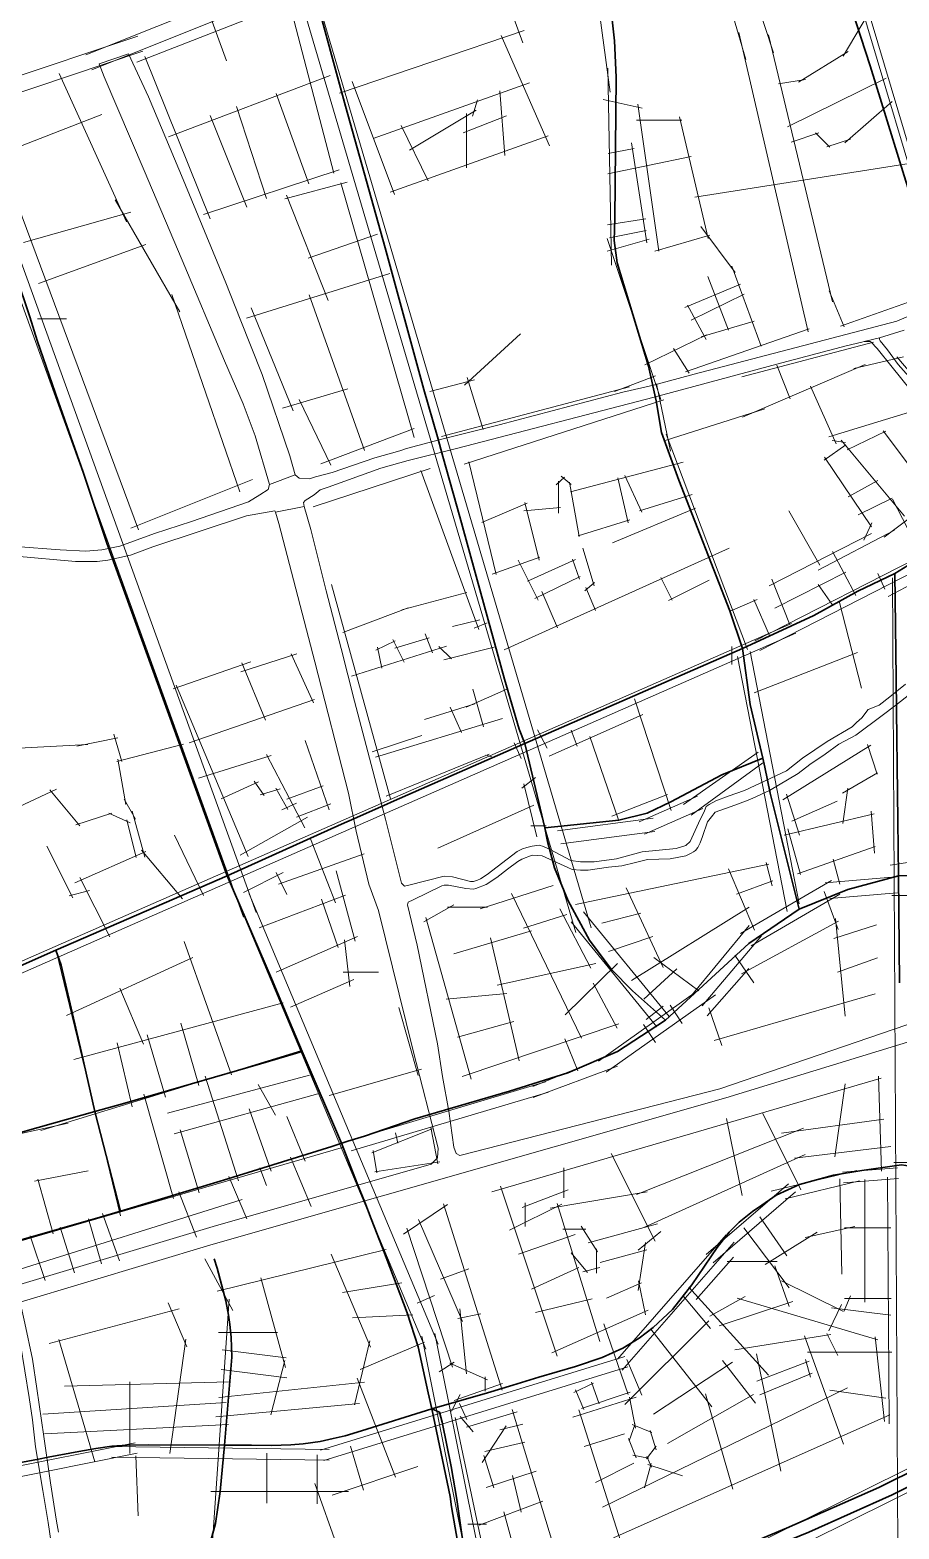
# Model space of a CAD drawing. Header units: inches. Extents: x 13527023 to 13535216, y 3639368 to 3645755.
# Drawn here: x 13528315 to 13529937, y 3640803 to 3643603 of the extents above; entities that cross this region are included whole.
import ezdxf

# ---------------------------------------------------------------- set-up
doc = ezdxf.new("R2010")
doc.units = ezdxf.units.IN
doc.header["$MEASUREMENT"] = 0
doc.header["$XCLIPFRAME"] = 0
for name, color, linetype, lineweight, true_color in [('0a', 144, 'Continuous', 30, 0x007b96), ('1a', 144, 'Continuous', 30, 0x007b96), ('picture3', 254, 'Continuous', 9, 0xe4facd)]:
    doc.layers.add(name, color=color, linetype=linetype, lineweight=lineweight, true_color=true_color)
doc.layers.add('水网', color=141, linetype='Continuous', lineweight=9)
doc.layers.add('路网', color=2, linetype='Continuous', lineweight=9)
picture_1 = doc.add_image_def('image1.jpg', size_in_pixel=(4819, 4435))

msp = doc.modelspace()

# ---------------------------------------------------------------- linework, layer by layer
at = {"layer": '0a'}
for p, q in [((13529929.60809295, 3642587.684814413), (13529931.71204826, 3642392.181957852)), ((13529696.91690268, 3642177.537890688), (13529750.66196855, 3641960.765991109))]:
    msp.add_line(p, q, dxfattribs=at)
for points in [[(13529645.07546787, 3642447.822344138), (13529621.10833745, 3642518.240797498), (13529525.98585089, 3642761.849096879), (13529493.91474833, 3642850.855692237), (13529483.76238309, 3642909.981467363), (13529469.84740572, 3642975.034582781), (13529410.90382028, 3643167.947089065), (13529405.36011429, 3643209.696252713), (13529406.5511476, 3643249.703847483), (13529408.93341447, 3643514.838531583), (13529406.12817411, 3643582.39045345), (13529395.20774904, 3643679.059032374), (13529374.93394062, 3643855.015437365)], [(13530031.65463075, 3643108.936971412), (13529989.96546107, 3643206.121785257), (13529983.99878157, 3643219.262654419), (13529976.00603394, 3643245.310531299), (13529954.46572026, 3643306.790915759), (13529946.76239663, 3643330.382214872), (13529883.44391364, 3643535.674638647), (13529830.65621952, 3643699.245583021), (13529805.9543666, 3643784.68429703), (13529801.31237003, 3643802.635336073)], [(13529075.4535946, 3642842.784240801), (13529050.4957551, 3642931.206617182), (13528977.7930668, 3643195.957487201), (13528903.74327044, 3643460.506073914), (13528845.48592076, 3643675.726568182)], [(13528458.77704514, 3642644.197010123), (13528414.05998584, 3642776.744111238), (13528368.24089284, 3642907.732970297), (13528328.29947972, 3643023.112981659), (13528314.69625135, 3643066.863306615), (13528261.1627223, 3643226.385530817), (13528182.14806794, 3643449.132753607)], [(13528975.23270055, 3642154.338597077), (13528994.76927111, 3642162.981390445), (13529239.00418419, 3642269.867497074), (13529645.07546787, 3642447.822344138), (13529778.24694904, 3642509.324709319), (13529860.1558434, 3642554.78887801), (13529929.60809295, 3642587.684814413), (13529953.67533544, 3642602.852667229), (13530008.19967368, 3642631.446572127), (13530205.81399653, 3642735.061400442), (13530433.59599111, 3642843.330114449), (13530435.7221713, 3642844.343896542), (13530622.18230739, 3642925.96853175), (13530885.74235434, 3643041.348713401), (13530950.84193121, 3643070.008741688), (13531077.36767269, 3643124.079397186), (13531091.04888836, 3643128.927614438), (13531112.53353975, 3643136.557400246), (13531134.35216499, 3643146.539648124), (13531169.91868056, 3643160.36941789)], [(13529239.00418419, 3642269.867497074), (13529227.84999745, 3642297.018045775), (13529200.53221607, 3642390.414303611), (13529117.53240046, 3642693.742702661), (13529085.79517167, 3642806.157343422)], [(13528822.89196002, 3641694.871979685), (13528799.42579039, 3641751.016014294), (13528765.79624321, 3641831.463811131), (13528683.26395097, 3642022.733926511), (13528473.53796952, 3642603.333541005)], [(13529645.07546787, 3642447.822344138), (13529659.30209412, 3642342.949322799), (13529682.85726338, 3642242.911970134), (13529686.65331293, 3642226.197955287)], [(13529932.46899564, 3642331.914827615), (13529935.96440863, 3642023.05874068), (13529938.14625113, 3641823.263055186)], [(13529239.00418419, 3642269.867497074), (13529276.05135731, 3642112.385065037), (13529281.0162153, 3642087.106440913)], [(13529682.85726338, 3642242.911970134), (13529606.34741307, 3642211.836476218), (13529511.00227727, 3642161.408846694), (13529466.75274134, 3642139.808189019), (13529414.27679623, 3642127.110401124), (13529276.05135731, 3642112.385065037)], [(13528174.75649332, 3641800.506231381), (13528363.32058472, 3641884.034498105), (13528683.26395097, 3642022.733926511), (13528896.22925875, 3642119.377329968), (13528920.73068731, 3642130.216558157)], [(13529294.385682, 3642037.71898404), (13529319.42140868, 3641976.322990237), (13529359.20704742, 3641902.580503082), (13529400.02784498, 3641848.398195362), (13529439.81348371, 3641807.927268125), (13529501.49553477, 3641753.342376152)], [(13529210.01663357, 3641620.754240733), (13529318.69779862, 3641655.298244677), (13529411.89452935, 3641695.131800754), (13529501.49553477, 3641753.342376152), (13529656.67495312, 3641896.589091428), (13529750.66196855, 3641960.765991109), (13529841.36510778, 3641997.507381126), (13529935.96440863, 3642023.05874068), (13529953.25236195, 3642023.734667424)], [(13528363.32058472, 3641884.034498105), (13528373.46173741, 3641855.949114652), (13528411.08775853, 3641692.922445278), (13528436.16803508, 3641582.857350829), (13528484.29150776, 3641396.792441446)], [(13528232.45338312, 3641528.156575879), (13528289.11501399, 3641541.009662481), (13528305.97989367, 3641546.026263057), (13528436.16803508, 3641582.857350829), (13528487.51972164, 3641597.374130653), (13528745.49151272, 3641672.024460934), (13528822.89196002, 3641694.871979685)], [(13528274.18710267, 3641335.58148923), (13528289.86084891, 3641340.59788955), (13528446.32040033, 3641385.381983934), (13528484.29150776, 3641396.792441446), (13528676.0727006, 3641454.416762734), (13528878.2177955, 3641517.577693041), (13528908.42981688, 3641527.506739813), (13528939.42121074, 3641536.824994938), (13529033.45277604, 3641569.211324525)], [(13529264.73018363, 3641086.270325609), (13529333.10262436, 3641106.504532759), (13529383.26317748, 3641123.230006364), (13529421.33439698, 3641140.904163404), (13529452.39256559, 3641159.423107404), (13529478.06280259, 3641179.124607119), (13529514.64245233, 3641212.809638391), (13529550.32029251, 3641259.139752397), (13529597.49750589, 3641329.018599377), (13529620.19551557, 3641357.076722251), (13529638.85270169, 3641375.829974986), (13529663.7883163, 3641395.895653832), (13529681.25426887, 3641408.072943542), (13529707.97097737, 3641426.345328772), (13529751.11837948, 3641446.294213404), (13529815.0158106, 3641463.6179695), (13529868.01504151, 3641472.33835333), (13529941.55266451, 3641483.112030685), (13529957.99457069, 3641480.954723179)], [(13529065.01190547, 3641027.361073836), (13529058.14341641, 3641057.419954097), (13529039.80909173, 3641143.06141156), (13529018.90328836, 3641206.480678508), (13528973.31795705, 3641328.147879828), (13528952.02261761, 3641382.262924012), (13528939.87762168, 3641413.154356284)], [(13528395.50301191, 3640618.500406298), (13528473.78294376, 3640637.746308269), (13528522.71892601, 3640652.352902029), (13528543.04588138, 3640660.435895483), (13528559.18725113, 3640670.494211958), (13528581.86303592, 3640690.298945909), (13528620.09012993, 3640728.517996385), (13528644.53589617, 3640762.825533619), (13528652.32821943, 3640781.668809619), (13528661.28945123, 3640813.312553943), (13528670.21724561, 3640872.701475215), (13528677.97623155, 3640959.758253708), (13528691.74644685, 3641123.840785541), (13528690.46631378, 3641161.281396312), (13528688.16203422, 3641184.751726133), (13528685.74632991, 3641202.335043236), (13528680.36961085, 3641229.210345654), (13528664.27279098, 3641290.446717287), (13528658.89607192, 3641307.770254952)], [(13529065.01190547, 3641027.361073836), (13529168.73932495, 3641057.30296468), (13529216.35072439, 3641071.55920243)], [(13528348.78220948, 3640936.912093762), (13528406.30099991, 3640947.659358962), (13528437.96034151, 3640953.039539874), (13528467.66038976, 3640957.574975178), (13528496.48095344, 3640959.602230101), (13528536.48914132, 3640960.200028437), (13528677.97623155, 3640959.758253708), (13528728.77129497, 3640959.602230101), (13528765.79624321, 3640959.004431791), (13528802.07525639, 3640959.966168324), (13528824.91802813, 3640961.99342364), (13528856.52160732, 3640966.671796302), (13528880.71128689, 3640971.89607859), (13528903.14219757, 3640976.925304087), (13528934.04449168, 3640986.243144155), (13529065.01190547, 3641027.361073836)], [(13529065.01190547, 3641027.361073836), (13529099.03108885, 3640863.773601426), (13529101.62479242, 3640844.228509608), (13529113.04617828, 3640780.161304414), (13529131.69225196, 3640650.507545187), (13529136.71277227, 3640616.083334422), (13529142.64611445, 3640577.188900742)], [(13529151.50713408, 3640580.268723602), (13529111.47662122, 3640858.198635974), (13529101.17959403, 3640919.939923313), (13529084.13651485, 3641002.240692936), (13529079.37208122, 3641020.941282325), (13529065.01190547, 3641027.361073836)], [(13530138.22082816, 3641003.86509727), (13530122.07945842, 3640994.547243919), (13530034.74929512, 3640947.633413488), (13529981.00432937, 3640920.758723272), (13529899.18443464, 3640880.745694756), (13529727.20701148, 3640804.319743245), (13529490.73098421, 3640705.776277406), (13529465.24995903, 3640695.185125902)], [(13529471.59516228, 3640675.406445902), (13529768.8849686, 3640797.263242476), (13529924.33158607, 3640866.866585211), (13530071.13963293, 3640940.134940001), (13530147.76090797, 3640983.721984434)], [(13527947.47545955, 3640861.434434349), (13528193.91454012, 3640907.971145102), (13528330.92662073, 3640933.572260108)]]:
    msp.add_lwpolyline(points, dxfattribs=at)
at = {"layer": '1a'}
for p, q in [((13529085.79517167, 3642806.157343422), (13529075.4535946, 3642842.784240801)), ((13528473.53796952, 3642603.333541005), (13528458.77704514, 3642644.197010123)), ((13529931.71204826, 3642392.181957852), (13529932.46899564, 3642331.914827615)), ((13529686.65331293, 3642226.197955287), (13529696.91690268, 3642177.537890688)), ((13528920.73068731, 3642130.216558157), (13528975.23270055, 3642154.338597077)), ((13529281.0162153, 3642087.106440913), (13529294.385682, 3642037.71898404)), ((13529033.45277604, 3641569.211324525), (13529210.01663357, 3641620.754240733)), ((13528939.87762168, 3641413.154356284), (13528925.95153188, 3641448.555534718)), ((13529216.35072439, 3641071.55920243), (13529264.73018363, 3641086.270325609)), ((13528330.92662073, 3640933.572260108), (13528348.78220948, 3640936.912093762))]:
    msp.add_line(p, q, dxfattribs=at)
msp.add_lwpolyline([(13528925.95153188, 3641448.555534718), (13528896.51868275, 3641523.399916892), (13528822.89196002, 3641694.871979685)], dxfattribs=at)
at = {"layer": '水网'}
msp.add_lwpolyline([(13528809.927747, 3642772.245646459), (13528761.91780141, 3642753.915398339), (13528735.10768836, 3642844.759906076), (13528712.76577732, 3642904.447191627), (13528678.14101601, 3642984.876431232), (13528598.81251031, 3643172.991586125), (13528528.44083149, 3643340.350475162), (13528453.60065033, 3643515.492329732), (13528443.93509696, 3643539.749717237), (13528499.04963364, 3643558.413022378), (13528536.25537963, 3643478.07439381), (13528601.03670023, 3643323.686993568), (13528680.3450834, 3643130.369128327), (13528707.15529656, 3643062.906762127), (13528748.49267241, 3642959.111160246), (13528799.86888644, 3642807.285556886)], close=True, dxfattribs=at)
for points in [[(13528288.43154887, 3642638.172744171), (13528371.08627816, 3642631.926161252), (13528419.09612364, 3642629.476200889), (13528449.2525828, 3642632.160169908), (13528482.75528802, 3642638.757649205), (13528515.13583698, 3642650.548681201), (13528547.51648608, 3642662.334698286), (13528616.74608638, 3642684.630349894), (13528722.82463788, 3642721.319305376), (13528744.04439272, 3642734.373862849), (13528759.6735891, 3642744.814690043), (13528761.91780141, 3642753.915398339), (13528809.927747, 3642772.245646459), (13528817.74229513, 3642765.770361459), (13528836.73786005, 3642764.530406199), (13528847.89875432, 3642768.460788956), (13528879.17736972, 3642776.351598636), (13528958.44570806, 3642803.869824297), (13529005.35351983, 3642817.001148294), (13529017.6364702, 3642820.936807757), (13529081.29563457, 3642838.015503723), (13529190.72053222, 3642865.628664217), (13529421.87320015, 3642926.076421412), (13529478.81985008, 3642939.243059276), (13529554.76196483, 3642960.257505716), (13529933.33056013, 3643058.824209902), (13530000.3159481, 3643087.607716406)], [(13529946.71564429, 3643041.979108227), (13529900.92998873, 3643027.555546897), (13529871.89558566, 3643020.969666007), (13529867.44730596, 3643019.659433585), (13529838.41290288, 3643013.073556894), (13529708.87048433, 3642978.910444539), (13529479.94190619, 3642917.16272741), (13529111.43207134, 3642821.217458782), (13529020.98281632, 3642798.863116206), (13528969.62662473, 3642784.416460902), (13528871.36272148, 3642749.049210515), (13528856.83545866, 3642743.808630758), (13528845.67456441, 3642734.684435334), (13528828.92321181, 3642724.238473606), (13528825.57696579, 3642720.331482566), (13528826.69912202, 3642712.540881841), (13528773.07869567, 3642701.989622656), (13528771.97666199, 3642704.586408872), (13528719.47839187, 3642695.333665582), (13528544.17024005, 3642637.646282915), (13528502.85288662, 3642621.931354632), (13528460.41347708, 3642612.713622519), (13528440.31577836, 3642610.051866313), (13528400.12058112, 3642609.929602269), (13528288.43154887, 3642619.983076627)], [(13529957.89656097, 3642931.597848903), (13529924.39385578, 3642973.066728349), (13529896.48160892, 3643008.055074917), (13529885.30069225, 3643019.712735921), (13529883.07650233, 3643021.004733345), (13529871.89558566, 3643020.969666007), (13529900.92998873, 3643027.555546897), (13529900.92998873, 3643024.9534327), (13529902.05204484, 3643022.361722367), (13529915.45715143, 3643005.516670404), (13529935.55475004, 3642978.295716279), (13529985.82883025, 3642921.291988913)], [(13528289.73390682, 3641257.523028236), (13528657.12168556, 3641367.737397421), (13529063.60252771, 3641484.561066465), (13529075.88557819, 3641496.29267581), (13529077.0076343, 3641514.474261264), (13529030.07980011, 3641696.157293393), (13528965.25843469, 3641958.312306734), (13528947.38502597, 3642007.614940922), (13528923.92105882, 3642106.249318711), (13528909.39389615, 3642177.636656933), (13528846.83676546, 3642422.939509291), (13528779.79131023, 3642681.226340008), (13528773.07869567, 3642701.989622656), (13528826.69912202, 3642712.540881841), (13528838.98207238, 3642669.715926309), (13528868.03649786, 3642555.494639949), (13528895.96876715, 3642447.767758525), (13528920.53476798, 3642349.124109282), (13528951.83330569, 3642231.022443525), (13528978.64351884, 3642128.497097062), (13529008.79997803, 3642009.100388363), (13529014.39043637, 3642003.918680024), (13529022.20508462, 3642005.240376018), (13529088.08843891, 3642022.329632821), (13529103.73765769, 3642021.078063985), (13529137.24036288, 3642012.088348475), (13529142.81079881, 3642012.106465118), (13529150.62544706, 3642014.726599557), (13529156.2159054, 3642017.34030608), (13529168.49895587, 3642025.172078414), (13529224.32344959, 3642068.198759547), (13529234.38221005, 3642073.427364583), (13529242.1968583, 3642076.047512046), (13529252.23569645, 3642078.679348267), (13529265.64070292, 3642080.019285884), (13529273.45535117, 3642077.446007349), (13529285.73840165, 3642072.287529902), (13529324.83156518, 3642051.624187404), (13529342.70497388, 3642049.080719662), (13529368.39313094, 3642049.156108506), (13529409.71048437, 3642054.478211063), (13529457.72032986, 3642067.613998417), (13529521.37949424, 3642074.304682045), (13529539.25290293, 3642079.551406392), (13529547.06755118, 3642087.370244226), (13529562.69684767, 3642121.186438757), (13529573.85774193, 3642144.598747514), (13529577.20398795, 3642152.400795357), (13529582.79444627, 3642156.31274969), (13529595.07739665, 3642162.846273707), (13529618.52134139, 3642172.010254682), (13529648.67780057, 3642182.49093143), (13529726.84410523, 3642219.097863298), (13529756.98054199, 3642242.56751372), (13529802.76619754, 3642273.880943939), (13529849.67400933, 3642301.299283389), (13529857.48865758, 3642309.11300173), (13529867.52739562, 3642318.236882922), (13529879.8104461, 3642333.859203023), (13529899.9080447, 3642341.71326716), (13529920.00564332, 3642357.359110797), (13529949.04004638, 3642380.829023798)], [(13529989.23524362, 3642387.444486101), (13529931.18656, 3642341.806891792), (13529905.49850304, 3642322.249059757), (13529856.36650135, 3642285.730186742), (13529825.10800848, 3642268.752423683), (13529799.41995154, 3642250.493052733), (13529770.38554845, 3642230.917131364), (13529749.16589374, 3642213.967963173), (13529695.56548982, 3642182.637853594), (13529664.30699695, 3642168.250360232), (13529655.3702926, 3642164.331856683), (13529630.80429176, 3642155.161219069), (13529593.95534054, 3642142.060520374), (13529587.2627484, 3642132.948457531), (13529579.44820027, 3642123.836518284), (13529570.5113958, 3642096.529026403), (13529566.04309368, 3642084.826769124), (13529561.57469146, 3642075.726553593), (13529557.10638933, 3642070.514778612), (13529553.76004321, 3642067.906437424), (13529549.29174108, 3642065.297979909), (13529539.25290293, 3642060.069378315), (13529510.21859997, 3642054.788883336), (13529467.7790903, 3642053.355326007), (13529445.43727937, 3642048.098093397), (13529419.76924484, 3642041.524422695), (13529395.18322158, 3642038.850984446), (13529357.23223669, 3642033.540576814), (13529342.70497388, 3642033.493824099), (13529327.0757775, 3642034.745394191), (13529319.26112925, 3642038.617103927), (13529271.23126137, 3642060.548945269), (13529252.25571886, 3642061.795375296), (13529233.26015394, 3642053.940203352), (13529225.4455057, 3642050.021619159), (13529206.46996319, 3642035.67589011), (13529186.37236458, 3642020.030570632), (13529166.27476597, 3642006.983196278), (13529147.27920104, 3641999.128059174), (13529142.81079881, 3641997.818051982), (13529128.30365854, 3641999.069618462), (13529095.92300944, 3642005.467827443), (13529088.08843891, 3642005.444451132), (13529083.62003667, 3642004.129183592), (13529030.03975528, 3641977.991703707), (13529021.10295082, 3641974.06800083), (13529019.98089471, 3641968.868073716), (13529037.85440353, 3641893.593445137), (13529075.84543326, 3641709.287440359), (13529084.80226014, 3641648.27117887), (13529097.08521049, 3641583.373248178), (13529106.04203737, 3641515.860888461), (13529110.51033949, 3641504.187815806), (13529117.20293164, 3641500.309728394), (13529532.62047814, 3641606.778109848), (13529602.97223467, 3641625.17690012), (13529996.92965727, 3641759.922438807)], [(13530062.75284419, 3641745.762884189), (13529614.13312892, 3641608.32206485), (13528657.14170797, 3641335.268263767), (13528296.44652137, 3641226.375913674)], [(13528354.57529465, 3640777.207534364), (13528348.98483631, 3640814.85115068), (13528338.92607585, 3640874.55855231), (13528325.52096928, 3640956.336486906), (13528319.93051094, 3641006.968400849), (13528313.21789637, 3641048.506205335), (13528297.56857748, 3641148.455936074), (13528286.40768322, 3641204.263579829), (13528280.81722487, 3641222.434333923), (13528296.44652137, 3641226.375913674), (13528305.38322571, 3641187.439238237), (13528319.9103884, 3641119.952532632), (13528327.74505906, 3641065.430517662), (13528341.15016565, 3640975.862238403), (13528353.45323854, 3640888.885987452), (13528364.63415522, 3640817.494405393), (13528367.98040123, 3640796.727860639)]]:
    msp.add_lwpolyline(points, dxfattribs=at)
at = {"layer": '路网'}
for p, q in [((13528419.31004074, 3643556.556951232), (13529737.59309534, 3644084.41590887)), ((13528430.4616994, 3643528.706627909), (13529748.86410698, 3644056.613376152)), ((13529362.82772785, 3641925.536429862), (13528764.52497211, 3643956.489123015)), ((13529774.20949579, 3643958.982736318), (13530005.90997995, 3643179.787826988)), ((13529784.16720107, 3643960.580276062), (13530015.4951824, 3643182.638071544)), ((13529334.05046207, 3641917.058872765), (13528735.74770633, 3643948.011565918)), ((13528033.41087115, 3643901.803809587), (13528737.26961519, 3641954.539262517)), ((13529338.93280859, 3643925.959367746), (13529398.16841475, 3643486.426119092)), ((13529539.41805052, 3643927.163016938), (13529651.47364482, 3643548.036925263)), ((13529584.38080104, 3643924.41776821), (13529702.63742332, 3643559.983083737)), ((13528009.89964713, 3643893.305436504), (13528713.75839117, 3641946.040889435)), ((13529140.79905455, 3643836.917184942), (13529234.69821746, 3643578.828348087)), ((13528514.63127735, 3643542.655455418), (13528807.12676778, 3643656.974170608)), ((13528643.53450788, 3643651.256414171), (13528681.88385971, 3643545.138596678)), ((13528796.81309707, 3643664.335497196), (13528882.28378323, 3643335.7165869)), ((13529833.15878015, 3643553.724683743), (13529878.57350225, 3643630.454406854)), ((13528892.74837059, 3643484.751449082), (13529237.25193859, 3643601.856847322)), ((13529194.70098372, 3643592.502716444), (13529284.90902305, 3643386.711984066)), ((13529767.63995253, 3643039.308919484), (13529638.26169782, 3643598.012812419)), ((13529813.18312546, 3643095.302406708), (13529693.73837339, 3643593.602517947)), ((13528516.18907533, 3643591.57926087), (13527762.33556505, 3643338.157497201)), ((13528525.7484354, 3643563.143040392), (13527771.89492512, 3643309.721276724)), ((13528529.28804518, 3643553.639696713), (13528651.05857936, 3643249.835444881)), ((13529749.80110855, 3643505.441640747), (13529842.12116814, 3643562.488040313)), ((13528369.59415557, 3643521.479105154), (13528495.23994889, 3643244.448880425)), ((13528573.33563004, 3643403.404382364), (13528875.04456791, 3643517.681275679)), ((13529393.91976486, 3643531.676018223), (13529400.64984686, 3643163.776629829)), ((13529712.01452415, 3643502.519181983), (13529762.39029132, 3643510.088194586)), ((13529729.15190902, 3643421.935971344), (13529913.22895331, 3643512.613492934)), ((13528774.29115585, 3643484.121464819), (13528835.36365752, 3643315.200793654)), ((13528916.41764012, 3643506.614849405), (13528995.56242993, 3643295.721862607)), ((13528955.5645086, 3643400.317978043), (13529247.46416651, 3643504.063728875)), ((13529192.11425812, 3643489.449459944), (13529201.4515862, 3643368.489664025)), ((13528700.51557788, 3643460.199172561), (13528756.70228616, 3643288.349250681)), ((13529023.70933872, 3643378.486337729), (13529148.09554181, 3643452.794980785)), ((13529150.44795441, 3643472.599851104), (13529141.09259263, 3643441.798635702)), ((13529385.13373985, 3643473.22859535), (13529458.01149321, 3643456.689665644)), ((13529449.76109354, 3643464.371450339), (13529488.60840309, 3643189.819975152)), ((13529835.97975136, 3643391.805776419), (13529924.42862279, 3643469.57037475)), ((13528239.73063676, 3643363.504506692), (13528449.09675311, 3643444.710078684)), ((13528651.16900058, 3643443.111830792), (13528719.5702092, 3643271.75009899)), ((13529008.03602685, 3643424.471060821), (13529058.0572755, 3643320.838839782)), ((13529123.75186726, 3643410.808929848), (13529204.45283674, 3643442.79830708)), ((13529130.08791355, 3643446.796979234), (13529130.08791355, 3643345.164087592)), ((13529447.37244071, 3643434.535826768), (13529531.77171932, 3643434.535826768)), ((13529527.29588279, 3643440.690102035), (13529581.01521063, 3643213.357528732)), ((13528987.05224521, 3643299.973725705), (13529282.35598951, 3643405.420232464)), ((13529735.75686635, 3643393.527501843), (13529787.44775517, 3643410.457801849)), ((13529781.1299699, 3643410.744756086), (13529807.83693049, 3643384.05801201)), ((13529802.3806614, 3643384.918874722), (13529846.31794544, 3643398.979632354)), ((13528255.73698842, 3643372.49874575), (13528517.42541689, 3642669.401203493)), ((13529394.21288825, 3643372.259409972), (13529442.80353199, 3643381.77500014)), ((13529437.67587221, 3643391.778547226), (13529466.19432282, 3643205.463509427)), ((13528639.1760329, 3643258.422680371), (13528891.86075307, 3643341.605633072)), ((13529393.48039065, 3643334.197109687), (13529549.10295152, 3643366.840245641)), ((13529555.91111435, 3643290.700745799), (13529956.28196793, 3643353.745277189)), ((13528790.54636525, 3643287.19177664), (13528906.95084549, 3643318.339249004)), ((13528895.14512746, 3643317.62234212), (13529032.08264756, 3642841.81379545)), ((13528474.09773199, 3643285.837995841), (13528594.471795, 3643076.549869778)), ((13528794.02690935, 3643294.178090332), (13528871.39632896, 3643097.386882863)), ((13528302.80283632, 3643205.628261059), (13528503.07328496, 3643262.743703061)), ((13529392.74676277, 3643238.646029173), (13529464.63159299, 3643249.967130893)), ((13529567.05472524, 3643235.767434366), (13529631.4230404, 3643149.897508033)), ((13528331.16486171, 3643129.119224247), (13528531.00551729, 3643202.123938745)), ((13528834.38067114, 3643176.715593569), (13528963.93545663, 3643221.49008423)), ((13529392.34061788, 3643213.585821154), (13529492.62364094, 3642912.506395733)), ((13529392.3561068, 3643189.457815972), (13529470.88247697, 3643212.100019415)), ((13529396.65356967, 3643214.442315282), (13529465.41297557, 3643228.105697771)), ((13529481.12727071, 3643189.626930282), (13529583.96300306, 3643219.556403918)), ((13528719.37099148, 3643064.493120107), (13528986.68538901, 3643148.149082564)), ((13529625.34427817, 3643161.998428893), (13529680.04981805, 3643012.462757174)), ((13529537.28014504, 3643084.479514724), (13529641.27354006, 3643127.81718202)), ((13529618.79662051, 3643042.337893342), (13529580.57679998, 3643142.144384608)), ((13529828.02341817, 3643049.790559654), (13530034.17899477, 3643122.929034029)), ((13528579.75677859, 3643108.628304142), (13528706.72912966, 3642740.077107732)), ((13528836.01461999, 3643108.293910198), (13528939.49583255, 3642817.522012145)), ((13529577.04666172, 3643024.766672193), (13529542.07249766, 3643089.028766695)), ((13529549.49082838, 3643060.921306883), (13529648.24392332, 3643109.28710908)), ((13529834.97757949, 3643048.612377439), (13529806.72196847, 3643115.462374922)), ((13528329.10609996, 3643063.367523275), (13528383.2920311, 3643063.367523275)), ((13528728.10364525, 3643083.647614469), (13528806.45127172, 3642891.354436746)), ((13529125.98229628, 3642939.303172429), (13529230.66836046, 3643035.312050874)), ((13529462.68604858, 3642977.163190385), (13529577.52131225, 3643033.305427544)), ((13529538.49126866, 3642964.441137519), (13529769.73602533, 3643044.464202892)), ((13529568.12751979, 3643029.662426569), (13529666.6791408, 3643059.235538711)), ((13529516.46254099, 3643007.825026446), (13529545.6789655, 3642961.563243169)), ((13529643.75084978, 3642955.298275193), (13529889.46752928, 3643019.462621076)), ((13529645.17626173, 3642879.546713964), (13529874.206186, 3642978.110523432)), ((13529709.02267936, 3642976.496875146), (13529734.19110808, 3642914.126397732)), ((13529852.82956018, 3642970.580430078), (13529945.81052807, 3642992.492351105)), ((13529932.83799494, 3642992.453730053), (13529979.69837891, 3642937.276264297)), ((13529061.12331778, 3642927.67431757), (13529144.94083468, 3642949.099759559)), ((13529131.29614152, 3642953.482239366), (13529161.02210809, 3642856.580766653)), ((13529482.54705222, 3642956.746597203), (13529406.25952, 3642927.441842197)), ((13528786.28529618, 3642896.779632963), (13528908.05675997, 3642932.430875152)), ((13529083.39594251, 3642843.709978708), (13529434.0170534, 3642936.566181962)), ((13529484.55533036, 3642941.806499372), (13529510.8544459, 3642816.134661751)), ((13529771.84828312, 3642937.478534133), (13529819.60763499, 3642830.101334077)), ((13528817.73836469, 3642912.964716016), (13528876.47344501, 3642790.310734211)), ((13529125.50099895, 3642791.973410843), (13529497.90772049, 3642912.035035887)), ((13529500.5115488, 3642835.822481442), (13529686.58076032, 3642895.199574884)), ((13529806.18211405, 3642842.987036781), (13529987.42442968, 3642898.190184038)), ((13529668.11867588, 3642461.636936202), (13530456.8768626, 3642865.632131225)), ((13528857.80014375, 3642792.643141274), (13529032.08426637, 3642858.727649779)), ((13529654.11469199, 3642445.628765687), (13529502.42861403, 3642847.886733418)), ((13529677.23614142, 3642443.836042344), (13530465.99432814, 3642847.831237367)), ((13529829.44630057, 3642836.98111671), (13529947.48727548, 3642694.642907139)), ((13529840.14196037, 3642818.75401857), (13529912.4264442, 3642853.654349744)), ((13529907.44884207, 3642854.009642905), (13529992.14223379, 3642741.559236936)), ((13529797.1563898, 3642799.368901431), (13529838.05001814, 3642827.867165993)), ((13529812.67218471, 3642835.921125063), (13529837.4788518, 3642832.211844531)), ((13528843.59192726, 3642712.086557196), (13529061.87892019, 3642783.688119871)), ((13529134.2162327, 3642796.370140779), (13529184.9873557, 3642585.946262225)), ((13529323.92862945, 3642739.910854674), (13529534.15329344, 3642795.31771767)), ((13529798.10768659, 3642805.082100849), (13529886.10270791, 3642674.896922767)), ((13528503.1317531, 3642672.486252554), (13528730.46653925, 3642763.351291914)), ((13529044.32869768, 3642780.145397154), (13529152.71366946, 3642482.888434259)), ((13529297.3250291, 3642753.10460649), (13529313.05382382, 3642767.785219425)), ((13529301.64610236, 3642760.185836963), (13529301.64610236, 3642700.599804381)), ((13529306.48575659, 3642769.339640545), (13529325.49858492, 3642753.622741055)), ((13529321.90899535, 3642758.525635337), (13529340.20656348, 3642657.010011281)), ((13529431.69448569, 3642682.388917294), (13529412.0314134, 3642766.166591227)), ((13529425.14011467, 3642770.532864183), (13529456.81953382, 3642702.309995182)), ((13529842.38954547, 3642730.730490847), (13529897.56029347, 3642761.559187874)), ((13529452.75925926, 3642704.647986586), (13529551.20663749, 3642735.246499744)), ((13529860.90077497, 3642697.000227268), (13529924.41974434, 3642728.191654543)), ((13529909.54921169, 3642655.250922327), (13530029.06247621, 3642746.122683032)), ((13529924.71651881, 3642726.516960397), (13529980.7287255, 3642618.266224707)), ((13529158.33595444, 3642682.924545457), (13529243.01416911, 3642719.149098486)), ((13529236.59794233, 3642704.413164663), (13529305.15176188, 3642710.986592945)), ((13529238.41501384, 3642720.230425827), (13529265.46878207, 3642612.367744822)), ((13529402.58803849, 3642644.978510939), (13529557.46447413, 3642709.824784601)), ((13529731.47895788, 3642704.772344357), (13529789.08117734, 3642602.937875312)), ((13529338.02177314, 3642658.101583876), (13529434.69856221, 3642687.846745421)), ((13529786.21752998, 3642593.642798987), (13529928.77283938, 3642668.630280109)), ((13529871.78974837, 3642649.850424962), (13529886.30837957, 3642682.492601085)), ((13529694.71266232, 3642564.711171111), (13529886.00760077, 3642662.165486598)), ((13529177.79664075, 3642586.212394899), (13529266.4820164, 3642618.146869696)), ((13529200.06553136, 3642445.048517318), (13529620.1575062, 3642634.722626894)), ((13529226.50358974, 3642612.719037821), (13529263.5546142, 3642537.747916816)), ((13529243.89340299, 3642573.569762162), (13529333.41272396, 3642613.85710119)), ((13529327.71810836, 3642614.539936539), (13529340.47405606, 3642577.211559597)), ((13529346.69952486, 3642634.902035344), (13529368.3819637, 3642564.602752114)), ((13529813.29116701, 3642628.707925957), (13529856.25963843, 3642546.308860592)), ((13529705.33977464, 3642522.691453681), (13529837.95285698, 3642589.919261928)), ((13529897.59728744, 3642587.913486043), (13529910.94462779, 3642558.161238904)), ((13528877.64230153, 3642567.305987352), (13528987.68523317, 3642166.485568094)), ((13529257.19260158, 3642540.904918722), (13529342.2963343, 3642582.219027728)), ((13529350.66196818, 3642555.427572939), (13529368.79827013, 3642570.817366054)), ((13529352.34657151, 3642561.816382569), (13529370.3976119, 3642518.727056635)), ((13529492.45149887, 3642580.049042932), (13529513.86002559, 3642538.097847165)), ((13529506.63117079, 3642537.264382442), (13529583.09025282, 3642575.326067263)), ((13529699.77702594, 3642577.081352271), (13529732.44419138, 3642493.765308664)), ((13529786.22991732, 3642567.186146303), (13529812.67468739, 3642529.491948644)), ((13529917.20288229, 3642544.870277412), (13529971.10709473, 3642573.165607855)), ((13529925.10801626, 3642579.556087432), (13529935.02442283, 3640766.402475164)), ((13529009.00156568, 3642519.842381982), (13529130.34298108, 3642552.408212149)), ((13529270.13768204, 3642554.10967491), (13529299.53378781, 3642485.929999761)), ((13529621.8398487, 3642517.335949278), (13529672.67761427, 3642538.980849246)), ((13529666.0465905, 3642538.980849246), (13529695.22304508, 3642471.837488533)), ((13529825.58767567, 3642535.736963001), (13529866.91931826, 3642373.602336702)), ((13528898.90370549, 3642477.625477334), (13529021.20355841, 3642523.618177571)), ((13529103.68171115, 3642488.625990609), (13529154.41511883, 3642501.011692943)), ((13529736.44075574, 3642494.333114393), (13527718.06292784, 3641608.037413076)), ((13529744.48191555, 3642476.020830295), (13527726.10408765, 3641589.725128979)), ((13529052.8329441, 3642475.021947134), (13529066.36174655, 3642439.466280867)), ((13529143.95063797, 3642485.653615497), (13529168.17285855, 3642495.78674405)), ((13528914.9050187, 3642395.82687196), (13529092.74481557, 3642452.039710752)), ((13528960.35519089, 3642444.651484981), (13528996.49380788, 3642461.688568943)), ((13528963.4668939, 3642450.062292486), (13528971.64690887, 3642411.05094123)), ((13528992.60193662, 3642464.651538905), (13529013.17316235, 3642421.873625008)), ((13528995.93782627, 3642448.170013482), (13529060.43131773, 3642467.7996995)), ((13529078.22729352, 3642451.435274439), (13529101.81829214, 3642428.466584362)), ((13529087.30073637, 3642426.653275427), (13529181.34338671, 3642449.832883514)), ((13529625.0580349, 3642451.546729936), (13529625.0580349, 3642417.695907632)), ((13528582.00081505, 3642372.17266534), (13528727.49547997, 3642422.49806516)), ((13528708.84231262, 3642403.859023596), (13528813.30003633, 3642437.409303923)), ((13528710.70764958, 3642420.63417065), (13528754.54259625, 3642313.925655287)), ((13528802.57446679, 3642437.875280996), (13528844.54411021, 3642346.078004395)), ((13529635.97080461, 3642432.333929914), (13529728.32677871, 3641956.04366631)), ((13529659.5162755, 3642442.23657292), (13529750.92909517, 3641970.810263996)), ((13529667.01753449, 3642364.638784717), (13529859.92553559, 3642440.114578079)), ((13528587.87512574, 3642379.07983566), (13528722.22341581, 3642058.839174347)), ((13529129.16454752, 3642337.990816058), (13529205.0482004, 3642371.341751807)), ((13529141.36944436, 3642371.341751807), (13529161.64384861, 3642301.433784319)), ((13528611.95668761, 3642271.564079668), (13528846.25754919, 3642352.520051989)), ((13529051.54464448, 3642314.962372833), (13529145.42099351, 3642343.955808637)), ((13529099.35703124, 3642337.767245897), (13529120.57600101, 3642290.881912785)), ((13529443.3361388, 3642353.511516057), (13529511.79144987, 3642144.727835406)), ((13528959.90361728, 3642244.335887443), (13529197.25525167, 3642316.754795893)), ((13529283.93242364, 3642246.601499272), (13529458.75418153, 3642324.338266484)), ((13528402.34880855, 3642265.234025515), (13528479.18528549, 3642280.545932222)), ((13528471.2493661, 3642287.711909261), (13528486.76740692, 3642236.606709269)), ((13528953.80280278, 3642254.397808474), (13529046.44911008, 3642285.156981247)), ((13529262.56237088, 3642295.743707951), (13529280.45595243, 3642261.238412708)), ((13529325.24402302, 3642294.738238512), (13529336.59574914, 3642265.147468733)), ((13529359.8999703, 3642283.365927854), (13529413.79686925, 3642127.812075577)), ((13528293.98971528, 3642261.296687238), (13528422.70719293, 3642268.296417544)), ((13528476.93007356, 3642236.693506523), (13528601.88313474, 3642269.038449235)), ((13528756.47653014, 3642249.52171266), (13528828.2384378, 3642112.482729063)), ((13528873.36150041, 3642146.339072994), (13528828.58456947, 3642275.893475595)), ((13528979.92019049, 3642171.840983501), (13529172.12665689, 3642250.171707354)), ((13529218.92717531, 3642271.276314107), (13529232.13449668, 3642242.103646049)), ((13529534.86893564, 3642156.498641603), (13529674.29177055, 3642254.206027296)), ((13529720.46473494, 3642164.923850399), (13529884.82557515, 3642267.016717897)), ((13529878.59526198, 3642268.25512059), (13529896.23532642, 3642212.605103174)), ((13528479.16009457, 3642241.124214448), (13528493.99910585, 3642156.082503743)), ((13528629.82420313, 3642205.344679146), (13528765.08056513, 3642247.718571517)), ((13529165.70939966, 3642248.354878622), (13529177.39551484, 3642245.036075989)), ((13529549.21647096, 3642136.025531672), (13529683.03704964, 3642233.732917365)), ((13528671.86539541, 3642166.707159844), (13528741.70401252, 3642198.427963259)), ((13528733.35006095, 3642199.763574947), (13528752.06285852, 3642173.051341185)), ((13529258.57787, 3642206.786009928), (13529232.90254604, 3642186.588807842)), ((13529236.95536242, 3642195.10147422), (13529261.32976211, 3642096.10634282)), ((13529831.97509169, 3642177.099899102), (13529897.24330312, 3642215.626829998)), ((13528240.62752288, 3642126.920647639), (13528364.59800008, 3642184.973734836)), ((13528352.26428141, 3642183.608544379), (13528407.77709413, 3642116.078908907)), ((13528490.73352949, 3642165.920652194), (13528511.8525435, 3642128.839647494)), ((13528744.3772332, 3642174.053041344), (13528781.80274407, 3642185.405723477)), ((13528773.78299776, 3642186.407458067), (13528796.17146324, 3642146.672984523)), ((13528794.16648453, 3642166.039371215), (13528862.33432817, 3642191.082081759)), ((13529401.21178846, 3642134.099846628), (13529504.90174888, 3642175.107013709)), ((13529452.17756918, 3642123.869595565), (13529561.05729772, 3642171.452925452)), ((13529726.92609898, 3642175.415610257), (13529751.51473737, 3642098.987531707)), ((13529841.80313433, 3642186.668675452), (13529832.22708586, 3642120.442648598)), ((13528400.8379799, 3642118.189213459), (13528468.11711969, 3642140.196639797)), ((13528462.3847918, 3642140.196639797), (13528501.90750837, 3642122.108348518)), ((13528505.86336501, 3642143.593313691), (13528529.27546189, 3642057.793677986)), ((13528785.14429099, 3642146.005195896), (13528812.54507684, 3642158.693489716)), ((13528812.54507684, 3642132.315167485), (13528876.70304733, 3642157.691789559)), ((13529076.55604468, 3642074.893100377), (13529255.30166482, 3642155.032020867)), ((13529462.18893552, 3642100.961681126), (13529571.06866406, 3642148.545011013)), ((13529722.60334665, 3642099.2189473), (13529890.9399076, 3642138.753111284)), ((13529737.01502208, 3642124.992921597), (13529821.41071109, 3642162.514985871)), ((13529885.1151054, 3642143.681036547), (13529891.56277703, 3642065.305569746)), ((13528495.57180417, 3642127.534826256), (13528513.37213043, 3642057.291951915)), ((13528707.33620928, 3642061.543886063), (13528833.20086352, 3642132.768097127)), ((13529249.88490258, 3642116.294479381), (13529278.822231, 3642116.294479381)), ((13529299.46975571, 3642107.14646209), (13529478.16471869, 3642130.461081821)), ((13529729.41160738, 3642110.50420609), (13529752.9899928, 3642025.161044145)), ((13528584.89745949, 3642099.092876085), (13528638.87318622, 3641986.526930633)), ((13528838.48063526, 3642091.84252032), (13528885.01798301, 3641972.452147631)), ((13529306.0587391, 3642082.794249779), (13529481.39909599, 3642105.671188649)), ((13528346.75048683, 3642078.063010712), (13528395.00409468, 3641981.934871002)), ((13528398.45639924, 3642010.194523042), (13528531.15734025, 3642068.665066561)), ((13528599.59898331, 3641979.804823387), (13528523.10764341, 3642071.015373435)), ((13528778.85329424, 3642007.525356697), (13528938.77185579, 3642063.89897437)), ((13529747.86832585, 3642026.989304142), (13529892.73991899, 3642077.916618574)), ((13529814.0838762, 3642054.257478792), (13529826.64010738, 3642007.385193691)), ((13528713.54052073, 3641991.697371746), (13528787.31569819, 3642029.424347686)), ((13528774.73050252, 3642029.424347686), (13528794.69324121, 3641988.011433306)), ((13528886.75928843, 3642032.309111927), (13528921.93451765, 3641900.763015539)), ((13529333.42967324, 3641969.377004579), (13529694.06969163, 3642044.751462242)), ((13529619.00615336, 3642035.945541669), (13529667.34844719, 3641921.601803095)), ((13529688.95150754, 3642047.642994664), (13529700.56980103, 3642004.097612417)), ((13529920.6329722, 3642043.005333335), (13529957.52628524, 3642048.40605435)), ((13528407.88229502, 3642019.570266877), (13528464.20408145, 3641908.970723166)), ((13529155.12721534, 3641961.595761082), (13529291.46244426, 3642004.989044399)), ((13529428.01655712, 3642000.489476298), (13529496.9648548, 3641851.524918159)), ((13529633.79540666, 3641988.596119773), (13529701.46911042, 3642013.757971811)), ((13529641.24244153, 3641915.103218066), (13529811.39103306, 3642014.406801278)), ((13529799.42431034, 3642010.083037758), (13529930.95253269, 3642021.246320126)), ((13528388.15861236, 3641985.876955626), (13528425.96664212, 3641995.506996882)), ((13528700.83743772, 3641979.731072209), (13529053.62276391, 3641138.636415099)), ((13528723.89163042, 3641989.40082914), (13529076.6769566, 3641148.306172032)), ((13528742.52386972, 3641926.025331128), (13528903.84907778, 3641987.077987554)), ((13528858.9575574, 3641979.240695048), (13528890.40040663, 3641888.823767431)), ((13529050.43221245, 3641937.326276198), (13529106.30634815, 3641968.731679045)), ((13529214.13240545, 3641989.860955421), (13529344.74544944, 3641719.458733074)), ((13529661.23271927, 3641892.034541744), (13529826.51287139, 3641988.496764505)), ((13529797.18009882, 3641993.616851889), (13529823.71627937, 3641922.71519378)), ((13529807.98589149, 3641980.701831341), (13529933.48962105, 3641991.353792922)), ((13529923.55508702, 3641986.199382662), (13529956.60656683, 3641986.199382662)), ((13529053.82639125, 3641945.29450996), (13529138.60421437, 3641643.425380882)), ((13529094.6658954, 3641964.660611274), (13529169.17618204, 3641964.660611274)), ((13529236.33144054, 3641925.29266585), (13529317.36529889, 3641950.831765981)), ((13529303.9464801, 3641961.382688986), (13529361.87860829, 3641850.192027508)), ((13529348.25103376, 3641955.950296341), (13529508.24021873, 3641760.16069977)), ((13529382.63870856, 3641934.689988283), (13529455.50270715, 3641953.007024424)), ((13529438.05956407, 3641827.194815162), (13529657.68897928, 3641964.179367664)), ((13529818.68787329, 3641943.420934381), (13529836.41668251, 3641760.957307872)), ((13529106.25662266, 3641877.267946771), (13529251.07468884, 3641920.05494519)), ((13529325.02055523, 3641936.967544495), (13529485.00974021, 3641741.177947925)), ((13529546.59953527, 3641795.653238018), (13529657.32085497, 3641930.383615159)), ((13529643.19021129, 3641839.607437069), (13529824.25006469, 3641938.026051507)), ((13529815.3321372, 3641906.19701607), (13529895.42696203, 3641931.456967574)), ((13528691.28081425, 3641651.075657224), (13528602.56319775, 3641900.018445632)), ((13528774.69173091, 3641842.907561111), (13528926.55482545, 3641909.447896665)), ((13528902.06457995, 3641903.50535235), (13528912.06849915, 3641816.448981824)), ((13529174.89208178, 3641907.313463622), (13529228.0801034, 3641677.639033643)), ((13529395.13852779, 3641881.69787984), (13529477.86432358, 3641909.71420471)), ((13529569.52591431, 3641779.841963209), (13529680.24723401, 3641911.034683817)), ((13528364.13300512, 3641883.455509877), (13528484.16374588, 3641387.857181097)), ((13528383.31191217, 3641762.221890062), (13528619.06880082, 3641870.124694207)), ((13529187.1179833, 3641818.462634995), (13529371.50682954, 3641859.242132902)), ((13529313.9349405, 3641763.367409036), (13529411.63953255, 3641858.920774632)), ((13529479.72777195, 3641870.145494817), (13529563.23990605, 3641808.439808201)), ((13529630.79932564, 3641874.686304693), (13529665.85667713, 3641822.924387696)), ((13529822.36668441, 3641842.958476393), (13529897.29924705, 3641869.505370534)), ((13528801.42029995, 3641777.412529007), (13528919.30638432, 3641829.206454606)), ((13528899.82295547, 3641842.733199433), (13528965.56583075, 3641842.733199433)), ((13529460.62724073, 3641792.404614487), (13529522.58755646, 3641849.197347799)), ((13529579.06486347, 3641761.29134461), (13529656.60206038, 3641850.077494477)), ((13528482.8975755, 3641813.429653603), (13528526.74058365, 3641708.286103169)), ((13529092.14103456, 3641792.512041659), (13529204.92616751, 3641803.262999197)), ((13529366.40698275, 3641822.236296907), (13529411.0582462, 3641738.578585335)), ((13529376.01332437, 3641676.563407965), (13529559.3432529, 3641807.197139244)), ((13529390.4757083, 3641656.171266065), (13529594.39109704, 3641800.790828554)), ((13529592.09208272, 3641715.595895), (13529892.56385521, 3641802.663362085)), ((13528396.79542375, 3641679.72286134), (13528787.46928434, 3641785.478277605)), ((13529003.22307749, 3641777.113386264), (13529039.55487934, 3641650.048411527)), ((13529465.26997093, 3641754.698934833), (13529496.67866557, 3641779.406173392)), ((13529510.04403962, 3641781.409470587), (13529532.09693492, 3641747.019655637)), ((13529581.86753372, 3641776.167016689), (13529606.69860539, 3641706.108860312)), ((13528596.8893967, 3641747.457226249), (13528630.41640293, 3641631.490088137)), ((13529113.28497143, 3641721.630336673), (13529217.90801574, 3641750.91742837)), ((13529121.60378076, 3641648.305421406), (13529414.06362748, 3641746.300829698)), ((13529460.13043056, 3641745.157742978), (13529482.47874091, 3641711.660629173)), ((13528533.961785, 3641725.81003579), (13528568.00459133, 3641609.842897677)), ((13529313.61757217, 3641718.560095758), (13529337.9456196, 3641658.838200879)), ((13528335.00688315, 3641547.379354484), (13528821.72048783, 3641696.463501497)), ((13528477.73957454, 3641710.863160077), (13528505.59277972, 3641591.288154371)), ((13529253.65947668, 3641629.661939091), (13529400.00574904, 3641689.347041662)), ((13528873.46666636, 3641612.879733735), (13529046.04272518, 3641661.717617548)), ((13529254.10769368, 3641609.041332225), (13529411.68367668, 3641667.566015112)), ((13528572.01517284, 3641579.88155186), (13528836.93763265, 3641650.751968115)), ((13528641.89628412, 3641648.667548548), (13528704.47640275, 3641453.252798957)), ((13528740.98147194, 3641633.0343716), (13528773.31450498, 3641575.712697628)), ((13529277.35856386, 3641638.050425467), (13528908.716348, 3641528.270842664)), ((13529177.40416108, 3641432.856278356), (13529903.64024094, 3641645.269212998)), ((13529817.16194771, 3641498.140292024), (13529836.46084474, 3641634.358850201)), ((13529898.86858475, 3641648.751388542), (13529904.26892049, 3641471.070378652)), ((13528527.28771394, 3641615.33317167), (13528582.7406571, 3641420.349247618)), ((13528584.00968852, 3641541.319714382), (13528852.06114012, 3641615.837872429)), ((13529283.06672314, 3641618.882303033), (13528914.42450727, 3641509.102720229)), ((13528724.29343325, 3641587.698147883), (13528764.97050329, 3641471.491507911)), ((13529682.70278178, 3641579.107817274), (13529753.7552266, 3641436.446963782)), ((13527759.87324575, 3641424.968041639), (13528386.00267487, 3641560.712631153)), ((13528595.48271733, 3641548.615197964), (13528630.94477749, 3641430.845235768)), ((13528794.17454452, 3641573.628278061), (13528828.59363096, 3641489.730216866)), ((13528952.90387003, 3641505.313469884), (13529065.50638221, 3641550.623881044)), ((13529076.3543838, 3641484.934631512), (13529063.33677564, 3641553.008647964)), ((13529447.0511562, 3641427.522979766), (13529758.7375712, 3641551.361591524)), ((13529615.01375911, 3641569.649222598), (13529644.65292609, 3641426.008047093)), ((13529718.07063946, 3641542.396649898), (13529908.82035317, 3641568.613731489)), ((13528997.07488823, 3641542.822174569), (13529001.67804339, 3641523.858023229)), ((13528900.36912286, 3641515.97987318), (13528148.02391522, 3641297.509206497)), ((13528801.20656383, 3641497.285056368), (13528839.72351125, 3641405.066770359)), ((13528955.50737916, 3641509.64939152), (13528962.23316578, 3641468.024517092)), ((13529399.9328192, 3641504.571737731), (13529482.03494721, 3641340.491839636)), ((13529460.59021111, 3641365.882964838), (13529761.92049998, 3641502.334072002)), ((13529741.89249407, 3641495.511507585), (13529921.68928829, 3641517.343680504)), ((13528323.73335026, 3641452.616925523), (13528423.67731011, 3641471.916626352)), ((13528744.00315698, 3641477.8506197), (13528756.58793051, 3641444.697767807)), ((13528958.76178901, 3641470.192484588), (13529080.04272747, 3641489.053753728)), ((13529311.71590817, 3641421.317467703), (13529311.71590817, 3641477.642406349)), ((13529698.59160054, 3641434.234708033), (13529858.57705339, 3641472.778861202)), ((13529831.84812578, 3641469.380141377), (13529934.52638657, 3641477.537987796)), ((13529927.44361407, 3641487.649669937), (13529984.95079997, 3641487.649669937)), ((13528329.5583274, 3641456.599408264), (13528358.3765164, 3641354.280388418)), ((13528686.19790683, 3641461.223471538), (13528719.98837625, 3641382.237727384)), ((13529193.52755002, 3641443.284294662), (13529299.09904182, 3641125.74970469)), ((13529577.38973017, 3641315.449933475), (13529731.11893724, 3641447.779057431)), ((13529724.57382278, 3641419.922167914), (13529863.2614772, 3641453.335194534)), ((13529826.52662326, 3641456.753191572), (13529830.53263498, 3641279.031865615)), ((13529833.43214558, 3641449.442968025), (13529936.11040637, 3641457.600814444)), ((13529873.3337175, 3641455.510843247), (13529873.3337175, 3641226.888358311)), ((13529915.87207691, 3641460.006666819), (13529918.58875763, 3640999.635674916)), ((13528274.99100061, 3641281.642205972), (13528710.87012694, 3641418.249005196)), ((13528592.9356475, 3641432.765417725), (13528626.00961997, 3641348.053883628)), ((13529012.51989909, 3641353.797681395), (13529094.34726588, 3641409.010355681)), ((13529086.96744763, 3641410.103091319), (13529196.12397282, 3641062.009480194)), ((13529210.05420471, 3641360.852942668), (13529307.69244665, 3641409.414356419)), ((13529233.45345671, 3641403.163147973), (13529319.63532532, 3641436.213316707)), ((13529239.04362065, 3641368.250999784), (13529239.04362065, 3641412.47305861)), ((13529285.81207447, 3641402.457962054), (13529466.96666308, 3641432.936781659)), ((13529298.92511659, 3641410.988685191), (13529378.92117344, 3641153.129849799)), ((13529590.43742947, 3641300.292178268), (13529744.16663654, 3641432.621302224)), ((13528424.44562372, 3641382.425986142), (13528448.52719744, 3641298.204311327)), ((13528450.37557236, 3641392.119070092), (13528481.92888293, 3641303.608812764)), ((13529040.47145789, 3641380.750656486), (13529122.13003671, 3641190.583047802)), ((13529677.37150048, 3641385.906565952), (13529727.76664355, 3641313.104764379)), ((13528371.07566099, 3641366.492159851), (13528398.41151193, 3641281.620117386)), ((13529018.57191296, 3641365.076509102), (13529103.9874779, 3641105.09649711)), ((13529227.16585435, 3641316.281711711), (13529332.83052222, 3641353.164031649)), ((13529309.93651074, 3641363.064058924), (13529352.5933237, 3641363.064058924)), ((13529343.70649418, 3641368.68812556), (13529374.21794221, 3641320.735561624)), ((13529357.03673846, 3641337.60776153), (13529486.26142965, 3641372.689963069)), ((13529450.20692928, 3641323.55907083), (13529492.7324432, 3641358.581034846)), ((13529647.80486801, 3641365.375334741), (13529732.32763951, 3641253.688403316)), ((13529687.56231925, 3641297.022931159), (13529784.10509218, 3641357.181457509)), ((13529761.7964122, 3641347.188591287), (13529854.49282005, 3641367.943007803)), ((13529835.64582802, 3641365.25262691), (13529922.07654287, 3641365.25262691)), ((13528315.42770774, 3641350.233149736), (13528343.0889758, 3641267.312180029)), ((13528664.49887532, 3641247.0574461), (13528979.6313644, 3641325.117130493)), ((13529372.73680396, 3641326.359628259), (13529372.73680396, 3641281.071100107)), ((13529411.78650111, 3641120.075222346), (13529614.40905759, 3641352.160844347)), ((13529420.33097789, 3641099.451872341), (13529629.47513515, 3641339.007392072)), ((13529450.20692928, 3641248.37859431), (13529464.22632947, 3641338.034814177)), ((13528641.11634972, 3641307.676630216), (13528693.68031079, 3641210.798362449)), ((13528877.22708438, 3641316.353805349), (13528950.79381922, 3641142.697308163)), ((13529325.34034858, 3641318.66352934), (13529355.85182786, 3641282.255107104)), ((13529379.10776123, 3641300.665583607), (13529466.2421652, 3641324.197592419)), ((13529558.22006941, 3641231.81223549), (13529628.22602679, 3641310.50930337)), ((13529616.64408197, 3641302.686368505), (13529709.82893102, 3641302.686368505)), ((13528745.65454381, 3641271.951024386), (13528791.7673878, 3641104.849114076)), ((13529081.06795809, 3641269.650116627), (13529134.37445425, 3641288.825927909)), ((13529251.06301444, 3641251.116763296), (13529339.79518339, 3641291.351278855)), ((13529346.96499834, 3641283.439127461), (13529378.95758463, 3641291.135213021)), ((13529705.28637782, 3641294.769008061), (13529731.8728251, 3641218.412834208)), ((13528898.57233558, 3641244.61510993), (13529009.28547239, 3641262.868947226)), ((13529391.17705335, 3641233.89351261), (13529456.52784852, 3641262.720220733)), ((13529464.22632947, 3641203.083519958), (13529450.67424262, 3641266.590012926)), ((13529544.67285822, 3641254.922709168), (13529693.61017184, 3641090.089637109)), ((13529717.84911183, 3641266.411555526), (13529832.44430034, 3641210.121231579)), ((13528350.62725839, 3641149.461457861), (13528593.30111922, 3641214.405444939)), ((13528573.1089389, 3641225.358635087), (13528607.7241304, 3641142.921515602)), ((13528652.22659125, 3640724.412558792), (13528686.7568345, 3641231.986161679)), ((13529037.48728981, 3641224.825093295), (13529070.16979952, 3641238.821247443)), ((13529117.40599575, 3641214.185407652), (13529129.89613758, 3641092.814041112)), ((13529258.68673977, 3641207.148869273), (13529364.11772049, 3641233.102563743)), ((13529533.65617751, 3641238.916878654), (13529585.07174014, 3641177.515523034)), ((13529584.02306676, 3641200.730348468), (13529650.03282624, 3641237.473040997)), ((13529601.71058913, 3641182.715609732), (13529738.75438283, 3641227.613971066)), ((13529634.97019089, 3641233.931574082), (13529897.68020493, 3641156.462038742)), ((13529806.02456315, 3641172.929282765), (13529829.53662498, 3641222.176858529)), ((13529922.09993623, 3641202.181610089), (13529811.22295524, 3641215.904491084)), ((13529833.97910212, 3641209.003247673), (13529846.77608662, 3641238.556102934)), ((13529835.53581311, 3641233.741707594), (13529922.23715839, 3641233.741707594)), ((13528916.83998779, 3641197.597647484), (13529029.67912664, 3641202.714831242)), ((13529113.88580154, 3641196.04552091), (13529156.66516933, 3641205.129236669)), ((13529289.31748767, 3641132.034198656), (13529469.02488612, 3641211.498498399)), ((13529386.120297, 3641186.197747702), (13529431.47101481, 3641054.294322647)), ((13529425.07757054, 3641035.506238027), (13529582.14565604, 3641191.717194397)), ((13528369.05972079, 3641156.828869002), (13528436.33830746, 3640928.439168947)), ((13528605.99337612, 3641157.333599955), (13528575.97326659, 3640943.883996548)), ((13528666.7465953, 3641169.813846586), (13528777.3521781, 3641169.813846586)), ((13529046.2592406, 3641163.215952598), (13529197.17750235, 3640412.287827897)), ((13529070.76914808, 3641168.141846983), (13529223.07322383, 3640410.318289604)), ((13529473.97983897, 3641176.428992701), (13529587.47194841, 3641031.312924801)), ((13529630.52498795, 3641137.520380895), (13529810.0064385, 3641166.18257811)), ((13529760.4578554, 3641163.587206157), (13529833.62083804, 3640961.713216944)), ((13529802.14949716, 3641168.191521812), (13529822.82244309, 3641126.778951742)), ((13529892.57885724, 3641161.607190806), (13529909.773094, 3641003.882298325)), ((13528673.76611079, 3641137.392711145), (13528793.17948467, 3641122.942583939)), ((13528949.19453163, 3641154.416457354), (13528920.94063917, 3641035.094194578)), ((13528931.4004703, 3641100.934875527), (13529051.35519916, 3641151.66796102)), ((13529670.96847972, 3641130.295692666), (13529716.44712131, 3640910.792322336)), ((13529766.12765551, 3641133.072135886), (13529923.6464119, 3641133.072135886)), ((13528672.08025016, 3641101.177729173), (13528794.6149685, 3641085.609504441)), ((13528790.95876776, 3641117.625813347), (13528764.85669737, 3641016.006516985)), ((13528857.46309783, 3640950.089673518), (13529425.13177636, 3641125.143726404)), ((13528863.35670893, 3640930.977757125), (13529431.02538746, 3641106.031810011)), ((13529078.96927382, 3641096.780523081), (13529106.55839773, 3641114.540808399)), ((13529098.86527259, 3641112.420170637), (13529169.16441206, 3641081.405959551)), ((13529429.14507455, 3641119.821573793), (13529457.27094924, 3641053.235348049)), ((13529478.79567679, 3641017.224167137), (13529626.20272524, 3641114.467750579)), ((13529607.83423171, 3641117.57656562), (13529669.56666673, 3641037.958989364)), ((13529671.7390183, 3641078.905826385), (13529769.72042373, 3641116.670033222)), ((13529762.44181218, 3641119.467384352), (13529771.96000853, 3641086.738406873)), ((13528379.53272685, 3641069.928632457), (13528687.13648782, 3641077.771238053)), ((13528501.65785689, 3641077.53664762), (13528501.65785689, 3640943.72754958)), ((13528667.37408204, 3641048.350651892), (13528939.18130574, 3641077.256018419)), ((13528925.60636417, 3641084.704083843), (13528997.49539765, 3640899.901907512)), ((13529106.76274663, 3641043.013088687), (13529196.884235, 3641074.573822529)), ((13529164.65466358, 3641087.237704793), (13529164.65466358, 3641060.19965078)), ((13529330.30799065, 3641057.652829982), (13529366.98996253, 3641075.572648833)), ((13529363.45760875, 3641077.201730563), (13529377.58696135, 3641036.746381333)), ((13529677.05802049, 3641053.729692947), (13529775.03942591, 3641093.731778015)), ((13528821.00857492, 3640355.652183036), (13530214.28552622, 3641044.836759334)), ((13529101.7092194, 3641022.814230044), (13529118.13322503, 3641054.374963887)), ((13529328.56929923, 3641012.086268792), (13529446.68750832, 3641048.890929833)), ((13529333.29689576, 3641063.083075689), (13529348.78483875, 3641026.157396859)), ((13529344.43734324, 3641028.32949247), (13529435.19120654, 3641058.738884467)), ((13529383.52437511, 3640843.98309369), (13529841.01130199, 3641066.89567501)), ((13529433.79758015, 3641049.011139302), (13529445.24563182, 3640991.269456247)), ((13529505.27169171, 3640962.882154086), (13529665.55897457, 3641054.405529982)), ((13529575.82644463, 3641055.270765416), (13529627.20360276, 3640877.298222191)), ((13529808.17189454, 3641062.369526821), (13529912.64807743, 3641047.623907245)), ((13528339.00259432, 3641017.484293125), (13528681.05779426, 3641039.239365303)), ((13528661.85777962, 3641012.721266533), (13528929.93226086, 3641037.100753016)), ((13529116.52526447, 3641037.105046239), (13529130.29163037, 3641007.493275186)), ((13529129.53580937, 3640993.078509672), (13529224.41285478, 3641021.654560603)), ((13529215.32889311, 3641026.025021123), (13529305.35263107, 3640729.345832024)), ((13529339.45744952, 3641025.710692258), (13529423.11263462, 3640763.659293377)), ((13528342.1555341, 3640980.973296942), (13528685.4743809, 3640997.852176458)), ((13529102.50763957, 3640450.269654086), (13530232.02045532, 3641008.983275682)), ((13529108.86952059, 3641011.206586592), (13529169.16019868, 3640724.504700169)), ((13529118.09673716, 3641012.913639565), (13529142.32063496, 3640984.673772607)), ((13529158.79840331, 3640927.108636847), (13529203.91181473, 3640995.752074354)), ((13529191.94994641, 3640987.897337575), (13529235.01279036, 3640998.48413725)), ((13529404.23067061, 3640786.570017311), (13529920.11285372, 3641016.351207613)), ((13529444.39917334, 3640999.238251112), (13529433.6503727, 3640967.673227887)), ((13529439.28101088, 3640998.362596804), (13529475.96554561, 3640983.188414109)), ((13527892.36022504, 3640840.253749715), (13528511.05719483, 3640964.119601008)), ((13529163.92490627, 3640947.940715425), (13529238.77222024, 3640965.357723989)), ((13529349.42968457, 3640957.202872487), (13529424.45073161, 3640980.540805575)), ((13529432.45599206, 3640972.106140145), (13529446.78852845, 3640936.131383551)), ((13529483.81432819, 3640950.964576078), (13529472.55302057, 3640987.109827757)), ((13527896.28640182, 3640820.642907411), (13528514.98337161, 3640944.508758702)), ((13528467.49681432, 3640937.234230378), (13528873.36838731, 3640931.330451327)), ((13528467.78770213, 3640957.232114873), (13528873.65927511, 3640951.328335821)), ((13528512.44409415, 3640939.502328663), (13528517.18410029, 3640827.524231201)), ((13528757.28464741, 3640944.454448015), (13528757.28464741, 3640851.124653451)), ((13528850.77813314, 3640941.422355535), (13528850.77813314, 3640849.79066505)), ((13528913.47358654, 3640957.727227105), (13528937.79151006, 3640875.286394501)), ((13529162.21612813, 3640940.427533852), (13529181.01336182, 3640879.638798693)), ((13529440.30477464, 3640941.07578106), (13529469.82302555, 3640935.449389855)), ((13529465.89861864, 3640933.744425658), (13529483.81432819, 3640957.954927952)), ((13529466.22144364, 3640938.46438206), (13529474.97119209, 3640918.519102454)), ((13528878.87375712, 3640866.380797596), (13529039.06557075, 3640919.755352689)), ((13529166.65905241, 3640880.680542068), (13529259.99037746, 3640911.155082156)), ((13529370.66204874, 3640890.017924456), (13529442.14438528, 3640926.085632964)), ((13529474.69778003, 3640925.076456667), (13529462.11998148, 3640879.721424477)), ((13529468.13545307, 3640923.437114773), (13529533.21180478, 3640902.125723602)), ((13528846.96284285, 3640888.085392856), (13528889.4971124, 3640767.174360424)), ((13529215.63014973, 3640903.056952863), (13529232.0519644, 3640834.649092042)), ((13528652.76849395, 3640873.089372976), (13528909.34861217, 3640873.089372976)), ((13529153.49249071, 3640809.951642156), (13529272.02817088, 3640854.721382444)), ((13529199.79871378, 3640834.876302001), (13529218.10989203, 3640766.769712151)), ((13529132.55520131, 3640812.182781989), (13529167.00699328, 3640812.182781989))]:
    msp.add_line(p, q, dxfattribs=at)

# ---------------------------------------------------------------- pictures from other files: only their frames are drawn
at = {"layer": 'picture3'}
image = msp.add_image(picture_1, insert=(13527728.65405856, 3640662.90109101), size_in_units=(5532.61552687548, 5091.7513720051375), dxfattribs=dict(at, brightness=60, contrast=65, fade=48))
image.set_boundary_path([(-0.5, -0.5), (4818.5, 4434.499999999998)])
image.dxf.clipping = 0

doc.saveas('drawing.dxf')
